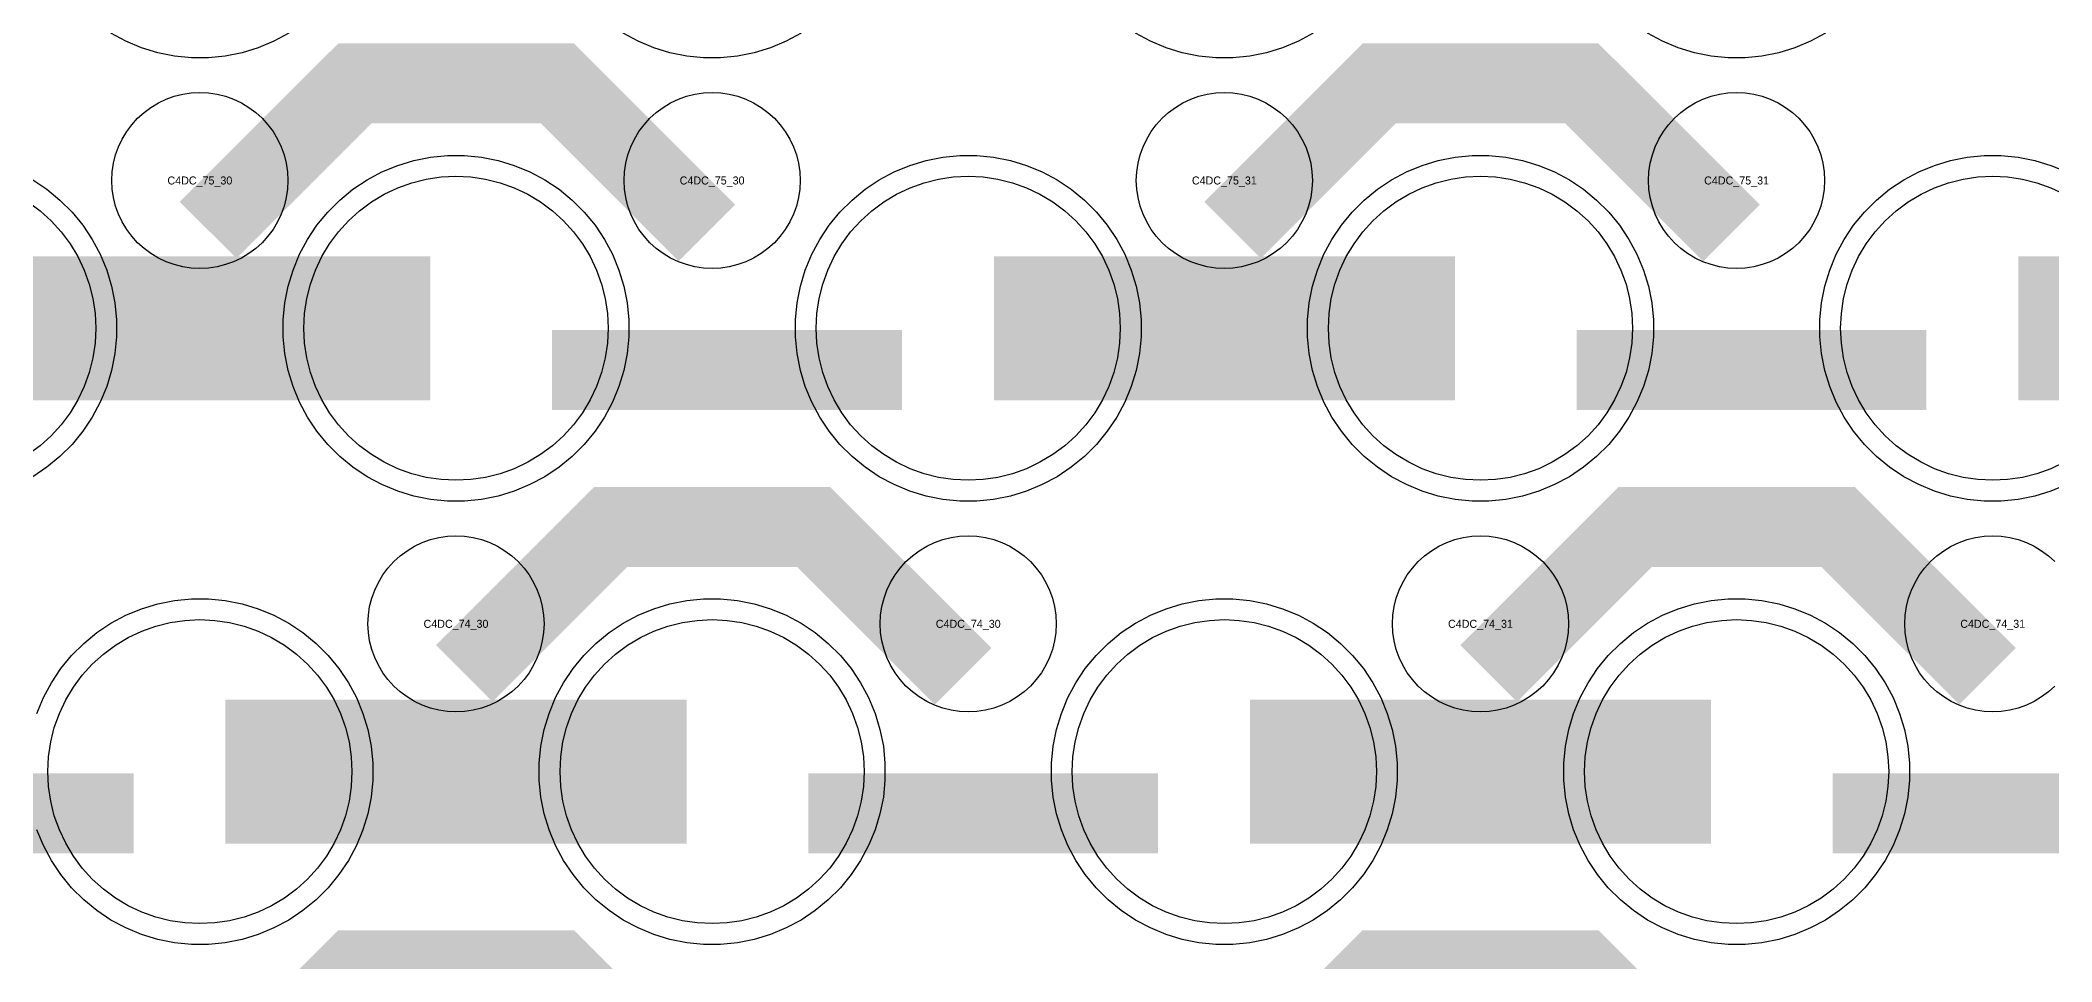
# Model space of a CAD drawing. Extents: x -11880 to 11880, y -14992 to 14992.
# Drawn here: x -2450 to -1822, y -4645 to -4357 of the extents above; entities that cross this region are included whole.
import ezdxf
from ezdxf.enums import TextEntityAlignment as Align

# ---------------------------------------------------------------- set-up
doc = ezdxf.new("R2010")
doc.units = 0
doc.header["$MEASUREMENT"] = 0
for name, color, linetype in [('GDS_775_DT_237', 138, 'CONTINUOUS'), ('RDL1_FS', 34, 'CONTINUOUS'), ('RDL_BS', 160, 'CONTINUOUS')]:
    doc.layers.add(name, color=color, linetype=linetype)

msp = doc.modelspace()

# ---------------------------------------------------------------- linework, layer by layer
at = {"layer": 'RDL1_FS', "color": 240, "true_color": 0xed1f24}
for points in [[(-2320, -4494.769), (-2324.657, -4494.54), (-2329.268, -4493.856), (-2333.791, -4492.724), (-2338.181, -4491.152), (-2342.395, -4489.16), (-2346.395, -4486.762), (-2350.14, -4483.984), (-2353.594, -4480.854), (-2356.724, -4477.4), (-2359.502, -4473.655), (-2361.9, -4469.655), (-2363.892, -4465.441), (-2365.464, -4461.051), (-2366.596, -4456.528), (-2367.28, -4451.917), (-2367.509, -4447.26), (-2367.28, -4442.603), (-2366.596, -4437.992), (-2365.464, -4433.469), (-2363.892, -4429.079), (-2361.9, -4424.865), (-2359.502, -4420.865), (-2356.724, -4417.12), (-2353.594, -4413.666), (-2350.14, -4410.536), (-2346.395, -4407.758), (-2342.395, -4405.36), (-2338.181, -4403.368), (-2333.791, -4401.796), (-2329.268, -4400.664), (-2324.657, -4399.98), (-2320, -4399.751), (-2315.343, -4399.98), (-2310.732, -4400.664), (-2306.209, -4401.796), (-2301.819, -4403.368), (-2297.605, -4405.36), (-2293.605, -4407.758), (-2289.86, -4410.536), (-2286.406, -4413.666), (-2283.276, -4417.12), (-2280.498, -4420.865), (-2278.1, -4424.865), (-2276.108, -4429.079), (-2274.536, -4433.469), (-2273.404, -4437.992), (-2272.72, -4442.603), (-2272.491, -4447.26), (-2272.72, -4451.917), (-2273.404, -4456.528), (-2274.536, -4461.051), (-2276.108, -4465.441), (-2278.1, -4469.655), (-2280.498, -4473.655), (-2283.276, -4477.4), (-2286.406, -4480.854), (-2289.86, -4483.984), (-2293.605, -4486.762), (-2297.605, -4489.16), (-2301.819, -4491.152), (-2306.209, -4492.724), (-2310.732, -4493.856), (-2315.343, -4494.54)], [(-2160, -4494.769), (-2164.657, -4494.54), (-2169.268, -4493.856), (-2173.791, -4492.724), (-2178.181, -4491.152), (-2182.395, -4489.16), (-2186.395, -4486.762), (-2190.14, -4483.984), (-2193.594, -4480.854), (-2196.724, -4477.4), (-2199.502, -4473.655), (-2201.9, -4469.655), (-2203.892, -4465.441), (-2205.464, -4461.051), (-2206.596, -4456.528), (-2207.28, -4451.917), (-2207.509, -4447.26), (-2207.28, -4442.603), (-2206.596, -4437.992), (-2205.464, -4433.469), (-2203.892, -4429.079), (-2201.9, -4424.865), (-2199.502, -4420.865), (-2196.724, -4417.12), (-2193.594, -4413.666), (-2190.14, -4410.536), (-2186.395, -4407.758), (-2182.395, -4405.36), (-2178.181, -4403.368), (-2173.791, -4401.796), (-2169.268, -4400.664), (-2164.657, -4399.98), (-2160, -4399.751), (-2155.343, -4399.98), (-2150.732, -4400.664), (-2146.209, -4401.796), (-2141.819, -4403.368), (-2137.605, -4405.36), (-2133.605, -4407.758), (-2129.86, -4410.536), (-2126.406, -4413.666), (-2123.276, -4417.12), (-2120.498, -4420.865), (-2118.1, -4424.865), (-2116.108, -4429.079), (-2114.536, -4433.469), (-2113.404, -4437.992), (-2112.72, -4442.603), (-2112.491, -4447.26), (-2112.72, -4451.917), (-2113.404, -4456.528), (-2114.536, -4461.051), (-2116.108, -4465.441), (-2118.1, -4469.655), (-2120.498, -4473.655), (-2123.276, -4477.4), (-2126.406, -4480.854), (-2129.86, -4483.984), (-2133.605, -4486.762), (-2137.605, -4489.16), (-2141.819, -4491.152), (-2146.209, -4492.724), (-2150.732, -4493.856), (-2155.343, -4494.54)], [(-2000, -4494.769), (-2004.657, -4494.54), (-2009.268, -4493.856), (-2013.791, -4492.724), (-2018.181, -4491.152), (-2022.395, -4489.16), (-2026.395, -4486.762), (-2030.14, -4483.984), (-2033.594, -4480.854), (-2036.724, -4477.4), (-2039.502, -4473.655), (-2041.9, -4469.655), (-2043.892, -4465.441), (-2045.464, -4461.051), (-2046.596, -4456.528), (-2047.28, -4451.917), (-2047.509, -4447.26), (-2047.28, -4442.603), (-2046.596, -4437.992), (-2045.464, -4433.469), (-2043.892, -4429.079), (-2041.9, -4424.865), (-2039.502, -4420.865), (-2036.724, -4417.12), (-2033.594, -4413.666), (-2030.14, -4410.536), (-2026.395, -4407.758), (-2022.395, -4405.36), (-2018.181, -4403.368), (-2013.791, -4401.796), (-2009.268, -4400.664), (-2004.657, -4399.98), (-2000, -4399.751), (-1995.343, -4399.98), (-1990.732, -4400.664), (-1986.209, -4401.796), (-1981.819, -4403.368), (-1977.605, -4405.36), (-1973.605, -4407.758), (-1969.86, -4410.536), (-1966.406, -4413.666), (-1963.276, -4417.12), (-1960.498, -4420.865), (-1958.1, -4424.865), (-1956.108, -4429.079), (-1954.536, -4433.469), (-1953.404, -4437.992), (-1952.72, -4442.603), (-1952.491, -4447.26), (-1952.72, -4451.917), (-1953.404, -4456.528), (-1954.536, -4461.051), (-1956.108, -4465.441), (-1958.1, -4469.655), (-1960.498, -4473.655), (-1963.276, -4477.4), (-1966.406, -4480.854), (-1969.86, -4483.984), (-1973.605, -4486.762), (-1977.605, -4489.16), (-1981.819, -4491.152), (-1986.209, -4492.724), (-1990.732, -4493.856), (-1995.343, -4494.54)]]:
    msp.add_lwpolyline(points, close=True, dxfattribs=at)
for points in [[(-1817.605, -4489.16), (-1821.819, -4491.152), (-1826.209, -4492.724), (-1830.732, -4493.856), (-1835.343, -4494.54), (-1840, -4494.769), (-1844.657, -4494.54), (-1849.268, -4493.856), (-1853.791, -4492.724), (-1858.181, -4491.152), (-1862.395, -4489.16), (-1866.395, -4486.762), (-1870.14, -4483.984), (-1873.594, -4480.854), (-1876.724, -4477.4), (-1879.502, -4473.655), (-1881.9, -4469.655), (-1883.892, -4465.441), (-1885.464, -4461.051), (-1886.596, -4456.528), (-1887.28, -4451.917), (-1887.509, -4447.26), (-1887.28, -4442.603), (-1886.596, -4437.992), (-1885.464, -4433.469), (-1883.892, -4429.079), (-1881.9, -4424.865), (-1879.502, -4420.865), (-1876.724, -4417.12), (-1873.594, -4413.666), (-1870.14, -4410.536), (-1866.395, -4407.758), (-1862.395, -4405.36), (-1858.181, -4403.368), (-1853.791, -4401.796), (-1849.268, -4400.664), (-1844.657, -4399.98), (-1840, -4399.751), (-1835.343, -4399.98), (-1830.732, -4400.664), (-1826.209, -4401.796), (-1821.819, -4403.368), (-1817.605, -4405.36)], [(-2453.605, -4407.758), (-2449.86, -4410.536), (-2446.406, -4413.666), (-2443.276, -4417.12), (-2440.498, -4420.865), (-2438.1, -4424.865), (-2436.108, -4429.079), (-2434.536, -4433.469), (-2433.404, -4437.992), (-2432.72, -4442.603), (-2432.491, -4447.26), (-2432.72, -4451.917), (-2433.404, -4456.528), (-2434.536, -4461.051), (-2436.108, -4465.441), (-2438.1, -4469.655), (-2440.498, -4473.655), (-2443.276, -4477.4), (-2446.406, -4480.854), (-2449.86, -4483.984), (-2453.605, -4486.762)]]:
    msp.add_lwpolyline(points, dxfattribs=at)
for points in [[(-2471.998, -4447.26, 45, 45, 0), (-2399.998, -4447.26, 45, 45, 0)], [(-2399.998, -4447.26, 45, 45, 0), (-2327.998, -4447.26, 45, 45, 0)], [(-2151.998, -4447.26, 45, 45, 0), (-2079.998, -4447.26, 45, 45, 0)], [(-2079.998, -4447.26, 45, 45, 0), (-2007.998, -4447.26, 45, 45, 0)], [(-1831.998, -4447.26, 45, 45, 0), (-1759.998, -4447.26, 45, 45, 0)]]:
    msp.add_lwpolyline(points, format="xyseb", dxfattribs=at)
at = {"layer": 'RDL1_FS'}
for points in [[(-2400, -4633.334), (-2404.657, -4633.105), (-2409.268, -4632.421), (-2413.791, -4631.289), (-2418.181, -4629.717), (-2422.395, -4627.725), (-2426.395, -4625.327), (-2430.14, -4622.549), (-2433.594, -4619.419), (-2436.724, -4615.965), (-2439.502, -4612.22), (-2441.9, -4608.22), (-2443.892, -4604.006), (-2445.464, -4599.616), (-2446.596, -4595.093), (-2447.28, -4590.482), (-2447.509, -4585.825), (-2447.28, -4581.168), (-2446.596, -4576.557), (-2445.464, -4572.034), (-2443.892, -4567.644), (-2441.9, -4563.43), (-2439.502, -4559.43), (-2436.724, -4555.685), (-2433.594, -4552.231), (-2430.14, -4549.101), (-2426.395, -4546.323), (-2422.395, -4543.925), (-2418.181, -4541.933), (-2413.791, -4540.361), (-2409.268, -4539.229), (-2404.657, -4538.545), (-2400, -4538.316), (-2395.343, -4538.545), (-2390.732, -4539.229), (-2386.209, -4540.361), (-2381.819, -4541.933), (-2377.605, -4543.925), (-2373.605, -4546.323), (-2369.86, -4549.101), (-2366.406, -4552.231), (-2363.276, -4555.685), (-2360.498, -4559.43), (-2358.1, -4563.43), (-2356.108, -4567.644), (-2354.536, -4572.034), (-2353.404, -4576.557), (-2352.72, -4581.168), (-2352.491, -4585.825), (-2352.72, -4590.482), (-2353.404, -4595.093), (-2354.536, -4599.616), (-2356.108, -4604.006), (-2358.1, -4608.22), (-2360.498, -4612.22), (-2363.276, -4615.965), (-2366.406, -4619.419), (-2369.86, -4622.549), (-2373.605, -4625.327), (-2377.605, -4627.725), (-2381.819, -4629.717), (-2386.209, -4631.289), (-2390.732, -4632.421), (-2395.343, -4633.105)], [(-2240, -4633.334), (-2244.657, -4633.105), (-2249.268, -4632.421), (-2253.791, -4631.289), (-2258.181, -4629.717), (-2262.395, -4627.725), (-2266.395, -4625.327), (-2270.14, -4622.549), (-2273.594, -4619.419), (-2276.724, -4615.965), (-2279.502, -4612.22), (-2281.9, -4608.22), (-2283.892, -4604.006), (-2285.464, -4599.616), (-2286.596, -4595.093), (-2287.28, -4590.482), (-2287.509, -4585.825), (-2287.28, -4581.168), (-2286.596, -4576.557), (-2285.464, -4572.034), (-2283.892, -4567.644), (-2281.9, -4563.43), (-2279.502, -4559.43), (-2276.724, -4555.685), (-2273.594, -4552.231), (-2270.14, -4549.101), (-2266.395, -4546.323), (-2262.395, -4543.925), (-2258.181, -4541.933), (-2253.791, -4540.361), (-2249.268, -4539.229), (-2244.657, -4538.545), (-2240, -4538.316), (-2235.343, -4538.545), (-2230.732, -4539.229), (-2226.209, -4540.361), (-2221.819, -4541.933), (-2217.605, -4543.925), (-2213.605, -4546.323), (-2209.86, -4549.101), (-2206.406, -4552.231), (-2203.276, -4555.685), (-2200.498, -4559.43), (-2198.1, -4563.43), (-2196.108, -4567.644), (-2194.536, -4572.034), (-2193.404, -4576.557), (-2192.72, -4581.168), (-2192.491, -4585.825), (-2192.72, -4590.482), (-2193.404, -4595.093), (-2194.536, -4599.616), (-2196.108, -4604.006), (-2198.1, -4608.22), (-2200.498, -4612.22), (-2203.276, -4615.965), (-2206.406, -4619.419), (-2209.86, -4622.549), (-2213.605, -4625.327), (-2217.605, -4627.725), (-2221.819, -4629.717), (-2226.209, -4631.289), (-2230.732, -4632.421), (-2235.343, -4633.105)], [(-2080, -4633.334), (-2084.657, -4633.105), (-2089.268, -4632.421), (-2093.791, -4631.289), (-2098.181, -4629.717), (-2102.395, -4627.725), (-2106.395, -4625.327), (-2110.14, -4622.549), (-2113.594, -4619.419), (-2116.724, -4615.965), (-2119.502, -4612.22), (-2121.9, -4608.22), (-2123.892, -4604.006), (-2125.464, -4599.616), (-2126.596, -4595.093), (-2127.28, -4590.482), (-2127.509, -4585.825), (-2127.28, -4581.168), (-2126.596, -4576.557), (-2125.464, -4572.034), (-2123.892, -4567.644), (-2121.9, -4563.43), (-2119.502, -4559.43), (-2116.724, -4555.685), (-2113.594, -4552.231), (-2110.14, -4549.101), (-2106.395, -4546.323), (-2102.395, -4543.925), (-2098.181, -4541.933), (-2093.791, -4540.361), (-2089.268, -4539.229), (-2084.657, -4538.545), (-2080, -4538.316), (-2075.343, -4538.545), (-2070.732, -4539.229), (-2066.209, -4540.361), (-2061.819, -4541.933), (-2057.605, -4543.925), (-2053.605, -4546.323), (-2049.86, -4549.101), (-2046.406, -4552.231), (-2043.276, -4555.685), (-2040.498, -4559.43), (-2038.1, -4563.43), (-2036.108, -4567.644), (-2034.536, -4572.034), (-2033.404, -4576.557), (-2032.72, -4581.168), (-2032.491, -4585.825), (-2032.72, -4590.482), (-2033.404, -4595.093), (-2034.536, -4599.616), (-2036.108, -4604.006), (-2038.1, -4608.22), (-2040.498, -4612.22), (-2043.276, -4615.965), (-2046.406, -4619.419), (-2049.86, -4622.549), (-2053.605, -4625.327), (-2057.605, -4627.725), (-2061.819, -4629.717), (-2066.209, -4631.289), (-2070.732, -4632.421), (-2075.343, -4633.105)], [(-1920, -4633.334), (-1924.657, -4633.105), (-1929.268, -4632.421), (-1933.791, -4631.289), (-1938.181, -4629.717), (-1942.395, -4627.725), (-1946.395, -4625.327), (-1950.14, -4622.549), (-1953.594, -4619.419), (-1956.724, -4615.965), (-1959.502, -4612.22), (-1961.9, -4608.22), (-1963.892, -4604.006), (-1965.464, -4599.616), (-1966.596, -4595.093), (-1967.28, -4590.482), (-1967.509, -4585.825), (-1967.28, -4581.168), (-1966.596, -4576.557), (-1965.464, -4572.034), (-1963.892, -4567.644), (-1961.9, -4563.43), (-1959.502, -4559.43), (-1956.724, -4555.685), (-1953.594, -4552.231), (-1950.14, -4549.101), (-1946.395, -4546.323), (-1942.395, -4543.925), (-1938.181, -4541.933), (-1933.791, -4540.361), (-1929.268, -4539.229), (-1924.657, -4538.545), (-1920, -4538.316), (-1915.343, -4538.545), (-1910.732, -4539.229), (-1906.209, -4540.361), (-1901.819, -4541.933), (-1897.605, -4543.925), (-1893.605, -4546.323), (-1889.86, -4549.101), (-1886.406, -4552.231), (-1883.276, -4555.685), (-1880.498, -4559.43), (-1878.1, -4563.43), (-1876.108, -4567.644), (-1874.536, -4572.034), (-1873.404, -4576.557), (-1872.72, -4581.168), (-1872.491, -4585.825), (-1872.72, -4590.482), (-1873.404, -4595.093), (-1874.536, -4599.616), (-1876.108, -4604.006), (-1878.1, -4608.22), (-1880.498, -4612.22), (-1883.276, -4615.965), (-1886.406, -4619.419), (-1889.86, -4622.549), (-1893.605, -4625.327), (-1897.605, -4627.725), (-1901.819, -4629.717), (-1906.209, -4631.289), (-1910.732, -4632.421), (-1915.343, -4633.105)]]:
    msp.add_lwpolyline(points, close=True, dxfattribs=at)
for points in [[(-2391.998, -4585.825, 45, 45, 0), (-2319.998, -4585.825, 45, 45, 0)], [(-2319.998, -4585.825, 45, 45, 0), (-2247.998, -4585.825, 45, 45, 0)], [(-2071.998, -4585.825, 45, 45, 0), (-1999.998, -4585.825, 45, 45, 0)], [(-1999.998, -4585.825, 45, 45, 0), (-1927.998, -4585.825, 45, 45, 0)]]:
    msp.add_lwpolyline(points, format="xyseb", dxfattribs=at)
at = {"layer": 'RDL_BS', "color": 240, "true_color": 0xed1f24}
for points in [[(-2372.223, -4355.078), (-2376.885, -4357.57), (-2381.795, -4359.601), (-2386.835, -4361.132), (-2392.062, -4362.178), (-2397.356, -4362.695), (-2402.644, -4362.695), (-2407.938, -4362.178), (-2413.165, -4361.132), (-2418.205, -4359.601), (-2423.115, -4357.57), (-2427.777, -4355.078)], [(-2212.223, -4355.078), (-2216.885, -4357.57), (-2221.795, -4359.601), (-2226.835, -4361.132), (-2232.062, -4362.178), (-2237.356, -4362.695), (-2242.644, -4362.695), (-2247.938, -4362.178), (-2253.165, -4361.132), (-2258.205, -4359.601), (-2263.115, -4357.57), (-2267.777, -4355.078)], [(-2052.223, -4355.078), (-2056.885, -4357.57), (-2061.795, -4359.601), (-2066.835, -4361.132), (-2072.062, -4362.178), (-2077.356, -4362.695), (-2082.644, -4362.695), (-2087.938, -4362.178), (-2093.165, -4361.132), (-2098.205, -4359.601), (-2103.115, -4357.57), (-2107.777, -4355.078)], [(-1892.223, -4355.078), (-1896.885, -4357.57), (-1901.795, -4359.601), (-1906.835, -4361.132), (-1912.062, -4362.178), (-1917.356, -4362.695), (-1922.644, -4362.695), (-1927.938, -4362.178), (-1933.165, -4361.132), (-1938.205, -4359.601), (-1943.115, -4357.57), (-1947.777, -4355.078)], [(-1816.885, -4496.135), (-1821.795, -4498.166), (-1826.835, -4499.697), (-1832.062, -4500.743), (-1837.356, -4501.26), (-1842.644, -4501.26), (-1847.938, -4500.743), (-1853.165, -4499.697), (-1858.205, -4498.166), (-1863.115, -4496.135), (-1867.777, -4493.643), (-1872.191, -4490.696), (-1876.292, -4487.334), (-1880.074, -4483.552), (-1883.436, -4479.451), (-1886.383, -4475.037), (-1888.875, -4470.375), (-1890.906, -4465.465), (-1892.437, -4460.425), (-1893.483, -4455.198), (-1894, -4449.904), (-1894, -4444.616), (-1893.483, -4439.322), (-1892.437, -4434.095), (-1890.906, -4429.055), (-1888.875, -4424.145), (-1886.383, -4419.483), (-1883.436, -4415.069), (-1880.074, -4410.968), (-1876.292, -4407.186), (-1872.191, -4403.824), (-1867.777, -4400.877), (-1863.115, -4398.385), (-1858.205, -4396.354), (-1853.165, -4394.823), (-1847.938, -4393.777), (-1842.644, -4393.26), (-1837.356, -4393.26), (-1832.062, -4393.777), (-1826.835, -4394.823), (-1821.795, -4396.354), (-1816.885, -4398.385)], [(-2452.223, -4400.877), (-2447.809, -4403.824), (-2443.708, -4407.186), (-2439.926, -4410.968), (-2436.564, -4415.069), (-2433.617, -4419.483), (-2431.125, -4424.145), (-2429.094, -4429.055), (-2427.563, -4434.095), (-2426.517, -4439.322), (-2426, -4444.616), (-2426, -4449.904), (-2426.517, -4455.198), (-2427.563, -4460.425), (-2429.094, -4465.465), (-2431.125, -4470.375), (-2433.617, -4475.037), (-2436.564, -4479.451), (-2439.926, -4483.552), (-2443.708, -4487.334), (-2447.809, -4490.696), (-2452.223, -4493.643)]]:
    msp.add_lwpolyline(points, dxfattribs=at)
at = {"layer": 'RDL_BS'}
for points in [[(-2397.438, -4416.574, 25, 25, 0), (-2351.623, -4370.759, 25, 25, 0), (-2318.07, -4370.759, 25, 25, 0)], [(-2241.599, -4417.473, 25, 25, 0), (-2288.313, -4370.759, 25, 25, 0), (-2318.071, -4370.759, 25, 25, 0)], [(-2077.438, -4416.574, 25, 25, 0), (-2031.623, -4370.759, 25, 25, 0), (-1998.07, -4370.759, 25, 25, 0)], [(-1921.599, -4417.473, 25, 25, 0), (-1968.313, -4370.759, 25, 25, 0), (-1998.071, -4370.759, 25, 25, 0)], [(-2317.438, -4555.139, 25, 25, 0), (-2271.623, -4509.324, 25, 25, 0), (-2238.07, -4509.324, 25, 25, 0)], [(-2161.599, -4556.038, 25, 25, 0), (-2208.313, -4509.324, 25, 25, 0), (-2238.071, -4509.324, 25, 25, 0)], [(-1997.438, -4555.139, 25, 25, 0), (-1951.623, -4509.324, 25, 25, 0), (-1918.07, -4509.324, 25, 25, 0)], [(-1841.599, -4556.038, 25, 25, 0), (-1888.313, -4509.324, 25, 25, 0), (-1918.071, -4509.324, 25, 25, 0)], [(-2529.984, -4598.838, 25, 25, 0), (-2420.719, -4598.838, 25, 25, 0)], [(-2209.984, -4598.838, 25, 25, 0), (-2100.719, -4598.838, 25, 25, 0)], [(-1889.984, -4598.838, 25, 25, 0), (-1780.719, -4598.838, 25, 25, 0)], [(-2397.438, -4693.699, 25, 25, 0), (-2351.623, -4647.884, 25, 25, 0), (-2318.07, -4647.884, 25, 25, 0)], [(-2241.599, -4694.598, 25, 25, 0), (-2288.313, -4647.884, 25, 25, 0), (-2318.071, -4647.884, 25, 25, 0)], [(-2077.438, -4693.699, 25, 25, 0), (-2031.623, -4647.884, 25, 25, 0), (-1998.07, -4647.884, 25, 25, 0)], [(-1921.599, -4694.598, 25, 25, 0), (-1968.313, -4647.884, 25, 25, 0), (-1998.071, -4647.884, 25, 25, 0)]]:
    msp.add_lwpolyline(points, format="xyseb", dxfattribs=at)
for points in [[(-2400, -4428.566), (-2402.693, -4428.434), (-2405.365, -4428.038), (-2407.984, -4427.381), (-2410.519, -4426.474), (-2412.956, -4425.322), (-2415.28, -4423.929), (-2417.443, -4422.326), (-2419.442, -4420.514), (-2421.254, -4418.515), (-2422.857, -4416.352), (-2424.25, -4414.028), (-2425.402, -4411.591), (-2426.309, -4409.056), (-2426.966, -4406.437), (-2427.362, -4403.765), (-2427.494, -4401.072), (-2427.362, -4398.379), (-2426.966, -4395.707), (-2426.309, -4393.088), (-2425.402, -4390.553), (-2424.25, -4388.116), (-2422.857, -4385.792), (-2421.254, -4383.629), (-2419.442, -4381.63), (-2417.443, -4379.818), (-2415.28, -4378.215), (-2412.956, -4376.822), (-2410.519, -4375.67), (-2407.984, -4374.763), (-2405.365, -4374.106), (-2402.693, -4373.71), (-2400, -4373.578), (-2397.307, -4373.71), (-2394.635, -4374.106), (-2392.016, -4374.763), (-2389.481, -4375.67), (-2387.044, -4376.822), (-2384.72, -4378.215), (-2382.557, -4379.818), (-2380.558, -4381.63), (-2378.746, -4383.629), (-2377.143, -4385.792), (-2375.75, -4388.116), (-2374.598, -4390.553), (-2373.691, -4393.088), (-2373.034, -4395.707), (-2372.638, -4398.379), (-2372.506, -4401.072), (-2372.638, -4403.765), (-2373.034, -4406.437), (-2373.691, -4409.056), (-2374.598, -4411.591), (-2375.75, -4414.028), (-2377.143, -4416.352), (-2378.746, -4418.515), (-2380.558, -4420.514), (-2382.557, -4422.326), (-2384.72, -4423.929), (-2387.044, -4425.322), (-2389.481, -4426.474), (-2392.016, -4427.381), (-2394.635, -4428.038), (-2397.307, -4428.434)], [(-2240, -4428.566), (-2242.693, -4428.434), (-2245.365, -4428.038), (-2247.984, -4427.381), (-2250.519, -4426.474), (-2252.956, -4425.322), (-2255.28, -4423.929), (-2257.443, -4422.326), (-2259.442, -4420.514), (-2261.254, -4418.515), (-2262.857, -4416.352), (-2264.25, -4414.028), (-2265.402, -4411.591), (-2266.309, -4409.056), (-2266.966, -4406.437), (-2267.362, -4403.765), (-2267.494, -4401.072), (-2267.362, -4398.379), (-2266.966, -4395.707), (-2266.309, -4393.088), (-2265.402, -4390.553), (-2264.25, -4388.116), (-2262.857, -4385.792), (-2261.254, -4383.629), (-2259.442, -4381.63), (-2257.443, -4379.818), (-2255.28, -4378.215), (-2252.956, -4376.822), (-2250.519, -4375.67), (-2247.984, -4374.763), (-2245.365, -4374.106), (-2242.693, -4373.71), (-2240, -4373.578), (-2237.307, -4373.71), (-2234.635, -4374.106), (-2232.016, -4374.763), (-2229.481, -4375.67), (-2227.044, -4376.822), (-2224.72, -4378.215), (-2222.557, -4379.818), (-2220.558, -4381.63), (-2218.746, -4383.629), (-2217.143, -4385.792), (-2215.75, -4388.116), (-2214.598, -4390.553), (-2213.691, -4393.088), (-2213.034, -4395.707), (-2212.638, -4398.379), (-2212.506, -4401.072), (-2212.638, -4403.765), (-2213.034, -4406.437), (-2213.691, -4409.056), (-2214.598, -4411.591), (-2215.75, -4414.028), (-2217.143, -4416.352), (-2218.746, -4418.515), (-2220.558, -4420.514), (-2222.557, -4422.326), (-2224.72, -4423.929), (-2227.044, -4425.322), (-2229.481, -4426.474), (-2232.016, -4427.381), (-2234.635, -4428.038), (-2237.307, -4428.434)], [(-2080, -4428.566), (-2082.693, -4428.434), (-2085.365, -4428.038), (-2087.984, -4427.381), (-2090.519, -4426.474), (-2092.956, -4425.322), (-2095.28, -4423.929), (-2097.443, -4422.326), (-2099.442, -4420.514), (-2101.254, -4418.515), (-2102.857, -4416.352), (-2104.25, -4414.028), (-2105.402, -4411.591), (-2106.309, -4409.056), (-2106.966, -4406.437), (-2107.362, -4403.765), (-2107.494, -4401.072), (-2107.362, -4398.379), (-2106.966, -4395.707), (-2106.309, -4393.088), (-2105.402, -4390.553), (-2104.25, -4388.116), (-2102.857, -4385.792), (-2101.254, -4383.629), (-2099.442, -4381.63), (-2097.443, -4379.818), (-2095.28, -4378.215), (-2092.956, -4376.822), (-2090.519, -4375.67), (-2087.984, -4374.763), (-2085.365, -4374.106), (-2082.693, -4373.71), (-2080, -4373.578), (-2077.307, -4373.71), (-2074.635, -4374.106), (-2072.016, -4374.763), (-2069.481, -4375.67), (-2067.044, -4376.822), (-2064.72, -4378.215), (-2062.557, -4379.818), (-2060.558, -4381.63), (-2058.746, -4383.629), (-2057.143, -4385.792), (-2055.75, -4388.116), (-2054.598, -4390.553), (-2053.691, -4393.088), (-2053.034, -4395.707), (-2052.638, -4398.379), (-2052.506, -4401.072), (-2052.638, -4403.765), (-2053.034, -4406.437), (-2053.691, -4409.056), (-2054.598, -4411.591), (-2055.75, -4414.028), (-2057.143, -4416.352), (-2058.746, -4418.515), (-2060.558, -4420.514), (-2062.557, -4422.326), (-2064.72, -4423.929), (-2067.044, -4425.322), (-2069.481, -4426.474), (-2072.016, -4427.381), (-2074.635, -4428.038), (-2077.307, -4428.434)], [(-1920, -4428.566), (-1922.693, -4428.434), (-1925.365, -4428.038), (-1927.984, -4427.381), (-1930.519, -4426.474), (-1932.956, -4425.322), (-1935.28, -4423.929), (-1937.443, -4422.326), (-1939.442, -4420.514), (-1941.254, -4418.515), (-1942.857, -4416.352), (-1944.25, -4414.028), (-1945.402, -4411.591), (-1946.309, -4409.056), (-1946.966, -4406.437), (-1947.362, -4403.765), (-1947.494, -4401.072), (-1947.362, -4398.379), (-1946.966, -4395.707), (-1946.309, -4393.088), (-1945.402, -4390.553), (-1944.25, -4388.116), (-1942.857, -4385.792), (-1941.254, -4383.629), (-1939.442, -4381.63), (-1937.443, -4379.818), (-1935.28, -4378.215), (-1932.956, -4376.822), (-1930.519, -4375.67), (-1927.984, -4374.763), (-1925.365, -4374.106), (-1922.693, -4373.71), (-1920, -4373.578), (-1917.307, -4373.71), (-1914.635, -4374.106), (-1912.016, -4374.763), (-1909.481, -4375.67), (-1907.044, -4376.822), (-1904.72, -4378.215), (-1902.557, -4379.818), (-1900.558, -4381.63), (-1898.746, -4383.629), (-1897.143, -4385.792), (-1895.75, -4388.116), (-1894.598, -4390.553), (-1893.691, -4393.088), (-1893.034, -4395.707), (-1892.638, -4398.379), (-1892.506, -4401.072), (-1892.638, -4403.765), (-1893.034, -4406.437), (-1893.691, -4409.056), (-1894.598, -4411.591), (-1895.75, -4414.028), (-1897.143, -4416.352), (-1898.746, -4418.515), (-1900.558, -4420.514), (-1902.557, -4422.326), (-1904.72, -4423.929), (-1907.044, -4425.322), (-1909.481, -4426.474), (-1912.016, -4427.381), (-1914.635, -4428.038), (-1917.307, -4428.434)], [(-2320, -4567.131), (-2322.693, -4566.999), (-2325.365, -4566.603), (-2327.984, -4565.946), (-2330.519, -4565.039), (-2332.956, -4563.887), (-2335.28, -4562.494), (-2337.443, -4560.891), (-2339.442, -4559.079), (-2341.254, -4557.08), (-2342.857, -4554.917), (-2344.25, -4552.593), (-2345.402, -4550.156), (-2346.309, -4547.621), (-2346.966, -4545.002), (-2347.362, -4542.33), (-2347.494, -4539.637), (-2347.362, -4536.944), (-2346.966, -4534.272), (-2346.309, -4531.653), (-2345.402, -4529.118), (-2344.25, -4526.681), (-2342.857, -4524.357), (-2341.254, -4522.194), (-2339.442, -4520.195), (-2337.443, -4518.383), (-2335.28, -4516.78), (-2332.956, -4515.387), (-2330.519, -4514.235), (-2327.984, -4513.328), (-2325.365, -4512.671), (-2322.693, -4512.275), (-2320, -4512.143), (-2317.307, -4512.275), (-2314.635, -4512.671), (-2312.016, -4513.328), (-2309.481, -4514.235), (-2307.044, -4515.387), (-2304.72, -4516.78), (-2302.557, -4518.383), (-2300.558, -4520.195), (-2298.746, -4522.194), (-2297.143, -4524.357), (-2295.75, -4526.681), (-2294.598, -4529.118), (-2293.691, -4531.653), (-2293.034, -4534.272), (-2292.638, -4536.944), (-2292.506, -4539.637), (-2292.638, -4542.33), (-2293.034, -4545.002), (-2293.691, -4547.621), (-2294.598, -4550.156), (-2295.75, -4552.593), (-2297.143, -4554.917), (-2298.746, -4557.08), (-2300.558, -4559.079), (-2302.557, -4560.891), (-2304.72, -4562.494), (-2307.044, -4563.887), (-2309.481, -4565.039), (-2312.016, -4565.946), (-2314.635, -4566.603), (-2317.307, -4566.999)], [(-2160, -4567.131), (-2162.693, -4566.999), (-2165.365, -4566.603), (-2167.984, -4565.946), (-2170.519, -4565.039), (-2172.956, -4563.887), (-2175.28, -4562.494), (-2177.443, -4560.891), (-2179.442, -4559.079), (-2181.254, -4557.08), (-2182.857, -4554.917), (-2184.25, -4552.593), (-2185.402, -4550.156), (-2186.309, -4547.621), (-2186.966, -4545.002), (-2187.362, -4542.33), (-2187.494, -4539.637), (-2187.362, -4536.944), (-2186.966, -4534.272), (-2186.309, -4531.653), (-2185.402, -4529.118), (-2184.25, -4526.681), (-2182.857, -4524.357), (-2181.254, -4522.194), (-2179.442, -4520.195), (-2177.443, -4518.383), (-2175.28, -4516.78), (-2172.956, -4515.387), (-2170.519, -4514.235), (-2167.984, -4513.328), (-2165.365, -4512.671), (-2162.693, -4512.275), (-2160, -4512.143), (-2157.307, -4512.275), (-2154.635, -4512.671), (-2152.016, -4513.328), (-2149.481, -4514.235), (-2147.044, -4515.387), (-2144.72, -4516.78), (-2142.557, -4518.383), (-2140.558, -4520.195), (-2138.746, -4522.194), (-2137.143, -4524.357), (-2135.75, -4526.681), (-2134.598, -4529.118), (-2133.691, -4531.653), (-2133.034, -4534.272), (-2132.638, -4536.944), (-2132.506, -4539.637), (-2132.638, -4542.33), (-2133.034, -4545.002), (-2133.691, -4547.621), (-2134.598, -4550.156), (-2135.75, -4552.593), (-2137.143, -4554.917), (-2138.746, -4557.08), (-2140.558, -4559.079), (-2142.557, -4560.891), (-2144.72, -4562.494), (-2147.044, -4563.887), (-2149.481, -4565.039), (-2152.016, -4565.946), (-2154.635, -4566.603), (-2157.307, -4566.999)], [(-2000, -4567.131), (-2002.693, -4566.999), (-2005.365, -4566.603), (-2007.984, -4565.946), (-2010.519, -4565.039), (-2012.956, -4563.887), (-2015.28, -4562.494), (-2017.443, -4560.891), (-2019.442, -4559.079), (-2021.254, -4557.08), (-2022.857, -4554.917), (-2024.25, -4552.593), (-2025.402, -4550.156), (-2026.309, -4547.621), (-2026.966, -4545.002), (-2027.362, -4542.33), (-2027.494, -4539.637), (-2027.362, -4536.944), (-2026.966, -4534.272), (-2026.309, -4531.653), (-2025.402, -4529.118), (-2024.25, -4526.681), (-2022.857, -4524.357), (-2021.254, -4522.194), (-2019.442, -4520.195), (-2017.443, -4518.383), (-2015.28, -4516.78), (-2012.956, -4515.387), (-2010.519, -4514.235), (-2007.984, -4513.328), (-2005.365, -4512.671), (-2002.693, -4512.275), (-2000, -4512.143), (-1997.307, -4512.275), (-1994.635, -4512.671), (-1992.016, -4513.328), (-1989.481, -4514.235), (-1987.044, -4515.387), (-1984.72, -4516.78), (-1982.557, -4518.383), (-1980.558, -4520.195), (-1978.746, -4522.194), (-1977.143, -4524.357), (-1975.75, -4526.681), (-1974.598, -4529.118), (-1973.691, -4531.653), (-1973.034, -4534.272), (-1972.638, -4536.944), (-1972.506, -4539.637), (-1972.638, -4542.33), (-1973.034, -4545.002), (-1973.691, -4547.621), (-1974.598, -4550.156), (-1975.75, -4552.593), (-1977.143, -4554.917), (-1978.746, -4557.08), (-1980.558, -4559.079), (-1982.557, -4560.891), (-1984.72, -4562.494), (-1987.044, -4563.887), (-1989.481, -4565.039), (-1992.016, -4565.946), (-1994.635, -4566.603), (-1997.307, -4566.999)], [(-2242.644, -4639.825), (-2247.938, -4639.308), (-2253.165, -4638.262), (-2258.205, -4636.731), (-2263.115, -4634.7), (-2267.777, -4632.208), (-2272.191, -4629.261), (-2276.292, -4625.899), (-2280.074, -4622.117), (-2283.436, -4618.016), (-2286.383, -4613.602), (-2288.875, -4608.94), (-2290.906, -4604.03), (-2292.437, -4598.99), (-2293.483, -4593.763), (-2294, -4588.469), (-2294, -4583.181), (-2293.483, -4577.887), (-2292.437, -4572.66), (-2290.906, -4567.62), (-2288.875, -4562.71), (-2286.383, -4558.048), (-2283.436, -4553.634), (-2280.074, -4549.533), (-2276.292, -4545.751), (-2272.191, -4542.389), (-2267.777, -4539.442), (-2263.115, -4536.95), (-2258.205, -4534.919), (-2253.165, -4533.388), (-2247.938, -4532.342), (-2242.644, -4531.825), (-2237.356, -4531.825), (-2232.062, -4532.342), (-2226.835, -4533.388), (-2221.795, -4534.919), (-2216.885, -4536.95), (-2212.223, -4539.442), (-2207.809, -4542.389), (-2203.708, -4545.751), (-2199.926, -4549.533), (-2196.564, -4553.634), (-2193.617, -4558.048), (-2191.125, -4562.71), (-2189.094, -4567.62), (-2187.563, -4572.66), (-2186.517, -4577.887), (-2186, -4583.181), (-2186, -4588.469), (-2186.517, -4593.763), (-2187.563, -4598.99), (-2189.094, -4604.03), (-2191.125, -4608.94), (-2193.617, -4613.602), (-2196.564, -4618.016), (-2199.926, -4622.117), (-2203.708, -4625.899), (-2207.809, -4629.261), (-2212.223, -4632.208), (-2216.885, -4634.7), (-2221.795, -4636.731), (-2226.835, -4638.262), (-2232.062, -4639.308), (-2237.356, -4639.825)], [(-2082.644, -4639.825), (-2087.938, -4639.308), (-2093.165, -4638.262), (-2098.205, -4636.731), (-2103.115, -4634.7), (-2107.777, -4632.208), (-2112.191, -4629.261), (-2116.292, -4625.899), (-2120.074, -4622.117), (-2123.436, -4618.016), (-2126.383, -4613.602), (-2128.875, -4608.94), (-2130.906, -4604.03), (-2132.437, -4598.99), (-2133.483, -4593.763), (-2134, -4588.469), (-2134, -4583.181), (-2133.483, -4577.887), (-2132.437, -4572.66), (-2130.906, -4567.62), (-2128.875, -4562.71), (-2126.383, -4558.048), (-2123.436, -4553.634), (-2120.074, -4549.533), (-2116.292, -4545.751), (-2112.191, -4542.389), (-2107.777, -4539.442), (-2103.115, -4536.95), (-2098.205, -4534.919), (-2093.165, -4533.388), (-2087.938, -4532.342), (-2082.644, -4531.825), (-2077.356, -4531.825), (-2072.062, -4532.342), (-2066.835, -4533.388), (-2061.795, -4534.919), (-2056.885, -4536.95), (-2052.223, -4539.442), (-2047.809, -4542.389), (-2043.708, -4545.751), (-2039.926, -4549.533), (-2036.564, -4553.634), (-2033.617, -4558.048), (-2031.125, -4562.71), (-2029.094, -4567.62), (-2027.563, -4572.66), (-2026.517, -4577.887), (-2026, -4583.181), (-2026, -4588.469), (-2026.517, -4593.763), (-2027.563, -4598.99), (-2029.094, -4604.03), (-2031.125, -4608.94), (-2033.617, -4613.602), (-2036.564, -4618.016), (-2039.926, -4622.117), (-2043.708, -4625.899), (-2047.809, -4629.261), (-2052.223, -4632.208), (-2056.885, -4634.7), (-2061.795, -4636.731), (-2066.835, -4638.262), (-2072.062, -4639.308), (-2077.356, -4639.825)], [(-1922.644, -4639.825), (-1927.938, -4639.308), (-1933.165, -4638.262), (-1938.205, -4636.731), (-1943.115, -4634.7), (-1947.777, -4632.208), (-1952.191, -4629.261), (-1956.292, -4625.899), (-1960.074, -4622.117), (-1963.436, -4618.016), (-1966.383, -4613.602), (-1968.875, -4608.94), (-1970.906, -4604.03), (-1972.437, -4598.99), (-1973.483, -4593.763), (-1974, -4588.469), (-1974, -4583.181), (-1973.483, -4577.887), (-1972.437, -4572.66), (-1970.906, -4567.62), (-1968.875, -4562.71), (-1966.383, -4558.048), (-1963.436, -4553.634), (-1960.074, -4549.533), (-1956.292, -4545.751), (-1952.191, -4542.389), (-1947.777, -4539.442), (-1943.115, -4536.95), (-1938.205, -4534.919), (-1933.165, -4533.388), (-1927.938, -4532.342), (-1922.644, -4531.825), (-1917.356, -4531.825), (-1912.062, -4532.342), (-1906.835, -4533.388), (-1901.795, -4534.919), (-1896.885, -4536.95), (-1892.223, -4539.442), (-1887.809, -4542.389), (-1883.708, -4545.751), (-1879.926, -4549.533), (-1876.564, -4553.634), (-1873.617, -4558.048), (-1871.125, -4562.71), (-1869.094, -4567.62), (-1867.563, -4572.66), (-1866.517, -4577.887), (-1866, -4583.181), (-1866, -4588.469), (-1866.517, -4593.763), (-1867.563, -4598.99), (-1869.094, -4604.03), (-1871.125, -4608.94), (-1873.617, -4613.602), (-1876.564, -4618.016), (-1879.926, -4622.117), (-1883.708, -4625.899), (-1887.809, -4629.261), (-1892.223, -4632.208), (-1896.885, -4634.7), (-1901.795, -4636.731), (-1906.835, -4638.262), (-1912.062, -4639.308), (-1917.356, -4639.825)]]:
    msp.add_lwpolyline(points, close=True, dxfattribs=at)
at = {"layer": 'RDL_BS', "color": 240, "true_color": 0xed1f24}
for points in [[(-2322.644, -4501.26), (-2327.938, -4500.743), (-2333.165, -4499.697), (-2338.205, -4498.166), (-2343.115, -4496.135), (-2347.777, -4493.643), (-2352.191, -4490.696), (-2356.292, -4487.334), (-2360.074, -4483.552), (-2363.436, -4479.451), (-2366.383, -4475.037), (-2368.875, -4470.375), (-2370.906, -4465.465), (-2372.437, -4460.425), (-2373.483, -4455.198), (-2374, -4449.904), (-2374, -4444.616), (-2373.483, -4439.322), (-2372.437, -4434.095), (-2370.906, -4429.055), (-2368.875, -4424.145), (-2366.383, -4419.483), (-2363.436, -4415.069), (-2360.074, -4410.968), (-2356.292, -4407.186), (-2352.191, -4403.824), (-2347.777, -4400.877), (-2343.115, -4398.385), (-2338.205, -4396.354), (-2333.165, -4394.823), (-2327.938, -4393.777), (-2322.644, -4393.26), (-2317.356, -4393.26), (-2312.062, -4393.777), (-2306.835, -4394.823), (-2301.795, -4396.354), (-2296.885, -4398.385), (-2292.223, -4400.877), (-2287.809, -4403.824), (-2283.708, -4407.186), (-2279.926, -4410.968), (-2276.564, -4415.069), (-2273.617, -4419.483), (-2271.125, -4424.145), (-2269.094, -4429.055), (-2267.563, -4434.095), (-2266.517, -4439.322), (-2266, -4444.616), (-2266, -4449.904), (-2266.517, -4455.198), (-2267.563, -4460.425), (-2269.094, -4465.465), (-2271.125, -4470.375), (-2273.617, -4475.037), (-2276.564, -4479.451), (-2279.926, -4483.552), (-2283.708, -4487.334), (-2287.809, -4490.696), (-2292.223, -4493.643), (-2296.885, -4496.135), (-2301.795, -4498.166), (-2306.835, -4499.697), (-2312.062, -4500.743), (-2317.356, -4501.26)], [(-2162.644, -4501.26), (-2167.938, -4500.743), (-2173.165, -4499.697), (-2178.205, -4498.166), (-2183.115, -4496.135), (-2187.777, -4493.643), (-2192.191, -4490.696), (-2196.292, -4487.334), (-2200.074, -4483.552), (-2203.436, -4479.451), (-2206.383, -4475.037), (-2208.875, -4470.375), (-2210.906, -4465.465), (-2212.437, -4460.425), (-2213.483, -4455.198), (-2214, -4449.904), (-2214, -4444.616), (-2213.483, -4439.322), (-2212.437, -4434.095), (-2210.906, -4429.055), (-2208.875, -4424.145), (-2206.383, -4419.483), (-2203.436, -4415.069), (-2200.074, -4410.968), (-2196.292, -4407.186), (-2192.191, -4403.824), (-2187.777, -4400.877), (-2183.115, -4398.385), (-2178.205, -4396.354), (-2173.165, -4394.823), (-2167.938, -4393.777), (-2162.644, -4393.26), (-2157.356, -4393.26), (-2152.062, -4393.777), (-2146.835, -4394.823), (-2141.795, -4396.354), (-2136.885, -4398.385), (-2132.223, -4400.877), (-2127.809, -4403.824), (-2123.708, -4407.186), (-2119.926, -4410.968), (-2116.564, -4415.069), (-2113.617, -4419.483), (-2111.125, -4424.145), (-2109.094, -4429.055), (-2107.563, -4434.095), (-2106.517, -4439.322), (-2106, -4444.616), (-2106, -4449.904), (-2106.517, -4455.198), (-2107.563, -4460.425), (-2109.094, -4465.465), (-2111.125, -4470.375), (-2113.617, -4475.037), (-2116.564, -4479.451), (-2119.926, -4483.552), (-2123.708, -4487.334), (-2127.809, -4490.696), (-2132.223, -4493.643), (-2136.885, -4496.135), (-2141.795, -4498.166), (-2146.835, -4499.697), (-2152.062, -4500.743), (-2157.356, -4501.26)], [(-2002.644, -4501.26), (-2007.938, -4500.743), (-2013.165, -4499.697), (-2018.205, -4498.166), (-2023.115, -4496.135), (-2027.777, -4493.643), (-2032.191, -4490.696), (-2036.292, -4487.334), (-2040.074, -4483.552), (-2043.436, -4479.451), (-2046.383, -4475.037), (-2048.875, -4470.375), (-2050.906, -4465.465), (-2052.437, -4460.425), (-2053.483, -4455.198), (-2054, -4449.904), (-2054, -4444.616), (-2053.483, -4439.322), (-2052.437, -4434.095), (-2050.906, -4429.055), (-2048.875, -4424.145), (-2046.383, -4419.483), (-2043.436, -4415.069), (-2040.074, -4410.968), (-2036.292, -4407.186), (-2032.191, -4403.824), (-2027.777, -4400.877), (-2023.115, -4398.385), (-2018.205, -4396.354), (-2013.165, -4394.823), (-2007.938, -4393.777), (-2002.644, -4393.26), (-1997.356, -4393.26), (-1992.062, -4393.777), (-1986.835, -4394.823), (-1981.795, -4396.354), (-1976.885, -4398.385), (-1972.223, -4400.877), (-1967.809, -4403.824), (-1963.708, -4407.186), (-1959.926, -4410.968), (-1956.564, -4415.069), (-1953.617, -4419.483), (-1951.125, -4424.145), (-1949.094, -4429.055), (-1947.563, -4434.095), (-1946.517, -4439.322), (-1946, -4444.616), (-1946, -4449.904), (-1946.517, -4455.198), (-1947.563, -4460.425), (-1949.094, -4465.465), (-1951.125, -4470.375), (-1953.617, -4475.037), (-1956.564, -4479.451), (-1959.926, -4483.552), (-1963.708, -4487.334), (-1967.809, -4490.696), (-1972.223, -4493.643), (-1976.885, -4496.135), (-1981.795, -4498.166), (-1986.835, -4499.697), (-1992.062, -4500.743), (-1997.356, -4501.26)]]:
    msp.add_lwpolyline(points, close=True, dxfattribs=at)
for points in [[(-2289.984, -4460.273, 25, 25, 0), (-2180.719, -4460.273, 25, 25, 0)], [(-1969.984, -4460.273, 25, 25, 0), (-1860.719, -4460.273, 25, 25, 0)]]:
    msp.add_lwpolyline(points, format="xyseb", dxfattribs=at)
at = {"layer": 'RDL_BS'}
for points in [[(-1820.558, -4559.079), (-1822.557, -4560.891), (-1824.72, -4562.494), (-1827.044, -4563.887), (-1829.481, -4565.039), (-1832.016, -4565.946), (-1834.635, -4566.603), (-1837.307, -4566.999), (-1840, -4567.131), (-1842.693, -4566.999), (-1845.365, -4566.603), (-1847.984, -4565.946), (-1850.519, -4565.039), (-1852.956, -4563.887), (-1855.28, -4562.494), (-1857.443, -4560.891), (-1859.442, -4559.079), (-1861.254, -4557.08), (-1862.857, -4554.917), (-1864.25, -4552.593), (-1865.402, -4550.156), (-1866.309, -4547.621), (-1866.966, -4545.002), (-1867.362, -4542.33), (-1867.494, -4539.637), (-1867.362, -4536.944), (-1866.966, -4534.272), (-1866.309, -4531.653), (-1865.402, -4529.118), (-1864.25, -4526.681), (-1862.857, -4524.357), (-1861.254, -4522.194), (-1859.442, -4520.195), (-1857.443, -4518.383), (-1855.28, -4516.78), (-1852.956, -4515.387), (-1850.519, -4514.235), (-1847.984, -4513.328), (-1845.365, -4512.671), (-1842.693, -4512.275), (-1840, -4512.143), (-1837.307, -4512.275), (-1834.635, -4512.671), (-1832.016, -4513.328), (-1829.481, -4514.235), (-1827.044, -4515.387), (-1824.72, -4516.78), (-1822.557, -4518.383), (-1820.558, -4520.195)], [(-2450.906, -4567.62), (-2448.875, -4562.71), (-2446.383, -4558.048), (-2443.436, -4553.634), (-2440.074, -4549.533), (-2436.292, -4545.751), (-2432.191, -4542.389), (-2427.777, -4539.442), (-2423.115, -4536.95), (-2418.205, -4534.919), (-2413.165, -4533.388), (-2407.938, -4532.342), (-2402.644, -4531.825), (-2397.356, -4531.825), (-2392.062, -4532.342), (-2386.835, -4533.388), (-2381.795, -4534.919), (-2376.885, -4536.95), (-2372.223, -4539.442), (-2367.809, -4542.389), (-2363.708, -4545.751), (-2359.926, -4549.533), (-2356.564, -4553.634), (-2353.617, -4558.048), (-2351.125, -4562.71), (-2349.094, -4567.62), (-2347.563, -4572.66), (-2346.517, -4577.887), (-2346, -4583.181), (-2346, -4588.469), (-2346.517, -4593.763), (-2347.563, -4598.99), (-2349.094, -4604.03), (-2351.125, -4608.94), (-2353.617, -4613.602), (-2356.564, -4618.016), (-2359.926, -4622.117), (-2363.708, -4625.899), (-2367.809, -4629.261), (-2372.223, -4632.208), (-2376.885, -4634.7), (-2381.795, -4636.731), (-2386.835, -4638.262), (-2392.062, -4639.308), (-2397.356, -4639.825), (-2402.644, -4639.825), (-2407.938, -4639.308), (-2413.165, -4638.262), (-2418.205, -4636.731), (-2423.115, -4634.7), (-2427.777, -4632.208), (-2432.191, -4629.261), (-2436.292, -4625.899), (-2440.074, -4622.117), (-2443.436, -4618.016), (-2446.383, -4613.602), (-2448.875, -4608.94), (-2450.906, -4604.03)]]:
    msp.add_lwpolyline(points, dxfattribs=at)

# ---------------------------------------------------------------- texts
at = {"layer": 'GDS_775_DT_237'}
for s, p in [('C4DC_75_30', (-2400, -4401.072)), ('C4DC_75_30', (-2400, -4401.072)), ('C4DC_75_30', (-2240, -4401.072)), ('C4DC_75_30', (-2240, -4401.072)), ('C4DC_75_31', (-2080, -4401.072)), ('C4DC_75_31', (-2080, -4401.072)), ('C4DC_75_31', (-1920, -4401.072)), ('C4DC_75_31', (-1920, -4401.072)), ('C4DC_74_30', (-2320, -4539.637)), ('C4DC_74_30', (-2320, -4539.637)), ('C4DC_74_30', (-2160, -4539.637)), ('C4DC_74_30', (-2160, -4539.637)), ('C4DC_74_31', (-2000, -4539.637)), ('C4DC_74_31', (-2000, -4539.637)), ('C4DC_74_31', (-1840, -4539.637)), ('C4DC_74_31', (-1840, -4539.637))]:
    msp.add_text(s, height=2.5, dxfattribs=at).set_placement(p, align=Align.MIDDLE_CENTER)

doc.saveas('drawing.dxf')
